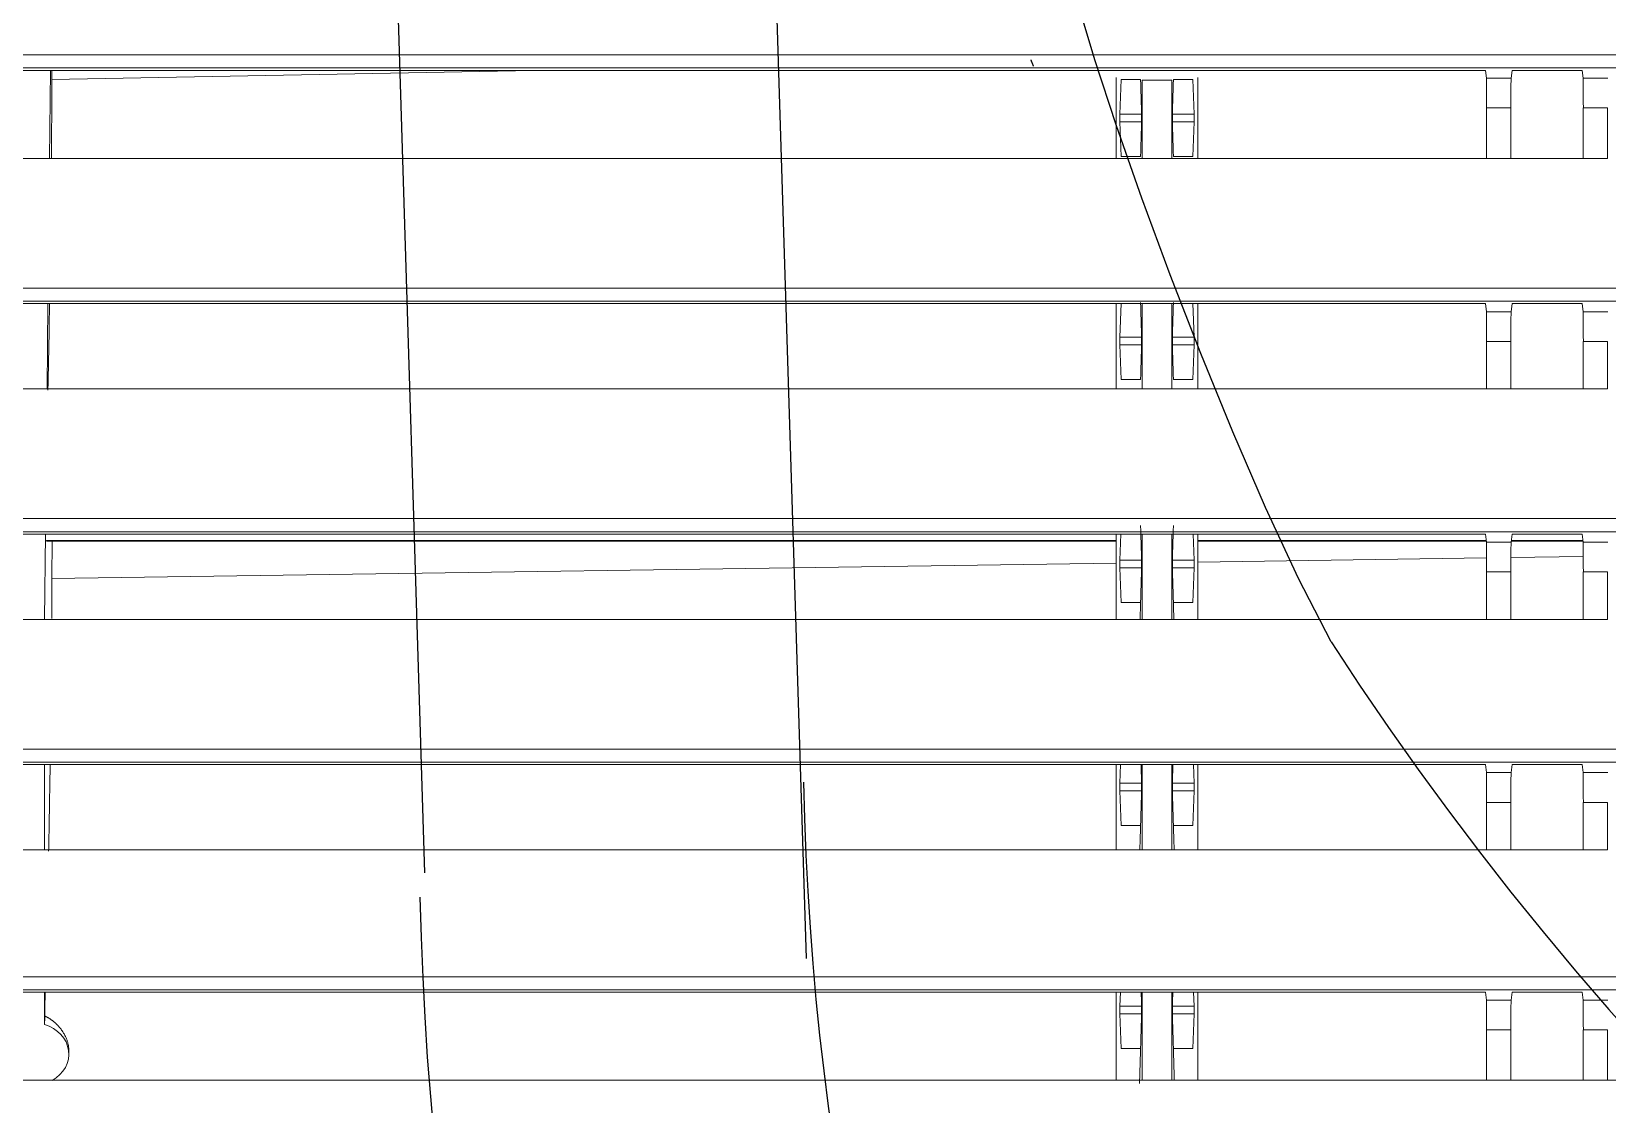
# Model space of a CAD drawing. Header units: inches. Extents: x 3778 to 56227, y -16914 to 35091.
# Drawn here: x 42987.8 to 43093.4, y -12921.4 to -12849.5 of the extents above; entities that cross this region are included whole.
import ezdxf

# ---------------------------------------------------------------- set-up
doc = ezdxf.new("R2010")
doc.units = ezdxf.units.IN
doc.header["$LTSCALE"] = 100
doc.header["$MEASUREMENT"] = 0
doc.linetypes.add('DH-HID2', pattern=[1.2, 0.8, -0.4])
doc.layers.add('2-con', color=2, linetype='Continuous')
doc.layers.add('FU-FURM', color=251, linetype='DH-HID2')
doc.layers.add('mark-B', color=2, linetype='Continuous', lineweight=20)

# ---------------------------------------------------------------- blocks, each defined once
blk = doc.blocks.new('cjscjdeh')
at = {"layer": 'FU-FURM', "color": 8}
for p, q in [((150847.34, 68252.12), (150857.09, 67937.98)), ((150872.73, 68252.09), (150882.67, 67931.54)), ((150902, 67992.44), (150900.82, 67996.39)), ((150903.45, 67988.02), (150902, 67992.44)), ((150905.15, 67983.17), (150903.45, 67988.02)), ((150907.04, 67978.03), (150905.15, 67983.17)), ((150909.09, 67972.76), (150907.04, 67978.03)), ((150911.24, 67967.51), (150909.09, 67972.76)), ((150913.44, 67962.44), (150911.24, 67967.51)), ((150915.65, 67957.7), (150913.44, 67962.44)), ((150917.82, 67953.45), (150915.65, 67957.7))]:
    blk.add_line(p, q, dxfattribs=at)
for centre, radius, start, end in [((151100.97, 68072.62), 218.51, 201.5278, 201.6506), ((151100.97, 68072.62), 218.51, 213.0528, 326.805), ((151076.67, 67948.17), 194.25, 181.2146, 269.0908), ((151070.33, 67940.87), 213.6, 181.2145, 269.0908)]:
    blk.add_arc(centre, radius, start, end, dxfattribs=at)
blk = doc.blocks.new('무풍1WAY 대형')
at = {"layer": 'mark-B'}
for p, q in [((-409.33, -162.58), (-409.33, -159.2)), ((-409.33, -159.2), (-407.7, -159.2)), ((-407.7, -159.2), (-407.7, -162.58)), ((-407.7, -159.2), (-402.85, -159.2)), ((-402.85, -162.58), (-402.85, -159.2)), ((-402.85, -159.2), (-401.23, -159.2)), ((-401.23, -162.58), (-401.23, -159.2)), ((-401.23, -159.2), (-215.13, -159.2)), ((-381.88, -165.09), (-381.88, -159.2)), ((-376.4, -159.2), (-376.4, -165.09)), ((-381.55, -161.32), (-381.62, -163.64)), ((-381.55, -161.32), (-380.24, -161.32)), ((-378.04, -161.32), (-376.73, -161.32)), ((-376.66, -163.64), (-376.73, -161.32)), ((-306.23, -160.95), (-306.23, -161.19)), ((-409.33, -162.58), (-407.7, -162.58)), ((-402.85, -162.58), (-401.23, -162.58)), ((-381.62, -163.64), (-380.17, -163.64)), ((-378.11, -163.64), (-376.66, -163.64)), ((-304.6, -162.93), (-304.6, -165.09)), ((-407.69, -164.56), (-409.34, -164.56)), ((-407.69, -164.56), (-407.62, -165.09)), ((-402.93, -165.09), (-402.87, -164.56)), ((-401.21, -164.56), (-402.87, -164.56)), ((-401.15, -165.09), (-401.21, -164.56)), ((-381.62, -164.16), (-381.59, -165.09)), ((-380.17, -164.16), (-381.62, -164.16)), ((-376.66, -164.16), (-378.11, -164.16)), ((-376.69, -165.09), (-376.66, -164.16)), ((-466.49, -165.26), (466.47, -165.26)), ((-402.93, -165.09), (-407.62, -165.09)), ((-215.22, -165.09), (-401.15, -165.09)), ((466.47, -166.13), (-466.49, -166.13)), ((-409.33, -177.81), (-409.33, -174.63)), ((-409.33, -174.63), (-407.7, -174.63)), ((-407.7, -174.63), (-407.7, -177.81)), ((-407.7, -174.63), (-402.85, -174.63)), ((-402.85, -177.81), (-402.85, -174.63)), ((-402.85, -174.63), (-401.23, -174.63)), ((-401.23, -177.81), (-401.23, -174.63)), ((-401.23, -174.63), (-215.13, -174.63)), ((-381.88, -180.34), (-381.88, -174.63)), ((-376.4, -174.63), (-376.4, -180.34)), ((-304.6, -174.63), (-304.6, -180.34)), ((-381.55, -176.25), (-381.62, -178.58)), ((-381.55, -176.25), (-380.24, -176.25)), ((-378.04, -176.25), (-376.73, -176.25)), ((-376.66, -178.58), (-376.73, -176.25)), ((-409.33, -177.81), (-407.7, -177.81)), ((-402.85, -177.81), (-401.23, -177.81)), ((-381.62, -178.58), (-380.17, -178.58)), ((-381.62, -179.1), (-381.58, -180.34)), ((-380.17, -179.1), (-381.62, -179.1)), ((-378.11, -178.58), (-376.66, -178.58)), ((-376.66, -179.1), (-378.11, -179.1)), ((-376.7, -180.34), (-376.66, -179.1)), ((-463.79, -180.51), (463.77, -180.51)), ((-407.69, -179.8), (-409.34, -179.8)), ((-407.69, -179.8), (-407.62, -180.34)), ((-402.94, -180.34), (-407.62, -180.34)), ((-402.94, -180.34), (-402.87, -179.8)), ((-401.21, -179.8), (-402.87, -179.8)), ((-401.15, -180.34), (-401.21, -179.8)), ((-215.22, -180.34), (-401.15, -180.34)), ((463.77, -181.38), (-463.79, -181.38)), ((-409.33, -193.25), (-409.33, -190.07)), ((-409.33, -190.07), (-407.7, -190.07)), ((-407.7, -190.07), (-407.7, -193.25)), ((-407.7, -190.07), (-402.85, -190.07)), ((-402.85, -193.25), (-402.85, -190.07)), ((-402.85, -190.07), (-401.23, -190.07)), ((-401.23, -193.25), (-401.23, -190.07)), ((-401.23, -190.07), (-215.13, -190.07)), ((-381.88, -195.78), (-381.88, -190.07)), ((-376.4, -190.07), (-376.4, -195.78)), ((-304.6, -190.07), (-304.67, -195.78)), ((-381.55, -191.19), (-381.62, -193.52)), ((-381.55, -191.19), (-380.24, -191.19)), ((-378.04, -191.19), (-376.73, -191.19)), ((-376.66, -193.52), (-376.73, -191.19)), ((-376.4, -193.83), (-305.1, -192.81)), ((-305.1, -192.81), (-305.11, -195.34)), ((-409.33, -193.25), (-407.7, -193.25)), ((-407.7, -194.27), (-402.85, -194.21)), ((-402.85, -193.25), (-401.23, -193.25)), ((-401.23, -194.18), (-381.88, -193.91)), ((-381.62, -193.52), (-380.17, -193.52)), ((-381.62, -194.04), (-381.56, -195.78)), ((-380.17, -194.04), (-381.62, -194.04)), ((-378.11, -193.52), (-376.66, -193.52)), ((-376.66, -194.04), (-378.11, -194.04)), ((-376.72, -195.78), (-376.66, -194.04)), ((-407.69, -195.23), (-409.34, -195.23)), ((-407.69, -195.23), (-407.62, -195.78)), ((-402.88, -195.34), (-407.68, -195.34)), ((-402.94, -195.78), (-402.87, -195.23)), ((-401.21, -195.23), (-402.87, -195.23)), ((-401.15, -195.78), (-401.21, -195.23)), ((-381.88, -195.34), (-401.2, -195.34)), ((-304.74, -195.34), (-376.4, -195.34)), ((-461.06, -195.94), (461.04, -195.94)), ((-402.94, -195.78), (-407.62, -195.78)), ((-215.22, -195.78), (-401.15, -195.78)), ((461.04, -196.82), (-461.06, -196.82)), ((-409.33, -208.68), (-409.33, -205.51)), ((-409.33, -205.51), (-407.7, -205.51)), ((-407.7, -205.51), (-407.7, -208.68)), ((-407.7, -205.51), (-402.85, -205.51)), ((-402.85, -208.68), (-402.85, -205.51)), ((-402.85, -205.51), (-401.23, -205.51)), ((-401.23, -208.68), (-401.23, -205.51)), ((-401.23, -205.51), (-215.13, -205.51)), ((-381.88, -211.21), (-381.88, -205.5)), ((-376.4, -205.5), (-376.4, -211.21)), ((-304.77, -205.51), (-304.83, -211.22)), ((-381.55, -206.13), (-381.62, -208.46)), ((-381.55, -206.13), (-380.24, -206.13)), ((-378.04, -206.13), (-376.73, -206.13)), ((-376.66, -208.46), (-376.73, -206.13)), ((-409.33, -208.68), (-407.7, -208.68)), ((-402.85, -208.68), (-401.23, -208.68)), ((-381.62, -208.46), (-380.17, -208.46)), ((-381.62, -208.97), (-381.55, -211.22)), ((-380.17, -208.97), (-381.62, -208.97)), ((-378.11, -208.46), (-376.66, -208.46)), ((-376.66, -208.97), (-378.11, -208.97)), ((-376.73, -211.22), (-376.66, -208.97)), ((-407.69, -210.67), (-409.34, -210.67)), ((-407.69, -210.67), (-407.62, -211.22)), ((-402.94, -211.22), (-402.87, -210.67)), ((-401.21, -210.67), (-402.87, -210.67)), ((-401.15, -211.22), (-401.21, -210.67)), ((-458.33, -211.38), (458.31, -211.38)), ((-402.94, -211.22), (-407.62, -211.22)), ((-215.22, -211.22), (-401.15, -211.22)), ((458.31, -212.26), (-458.33, -212.26)), ((-409.33, -224.32), (-409.33, -220.94)), ((-409.33, -220.94), (-407.7, -220.94)), ((-407.7, -220.94), (-407.7, -224.32)), ((-407.7, -220.94), (-402.85, -220.94)), ((-402.85, -224.32), (-402.85, -220.94)), ((-402.85, -220.94), (-401.23, -220.94)), ((-401.23, -224.32), (-401.23, -220.94)), ((-401.23, -220.94), (-215.13, -220.94)), ((-381.88, -226.36), (-381.88, -220.94)), ((-381.55, -221.07), (-381.62, -223.4)), ((-381.55, -221.07), (-380.24, -221.07)), ((-378.04, -221.07), (-376.73, -221.07)), ((-376.66, -223.4), (-376.73, -221.07)), ((-376.4, -220.94), (-376.4, -226.36)), ((-304.94, -220.94), (-305, -226.83)), ((-381.62, -223.4), (-380.17, -223.4)), ((-378.11, -223.4), (-376.66, -223.4)), ((-409.33, -224.32), (-407.7, -224.32)), ((-402.85, -224.32), (-401.23, -224.32)), ((-381.62, -223.91), (-381.55, -226.24)), ((-380.17, -223.91), (-381.62, -223.91)), ((-376.66, -223.91), (-378.11, -223.91)), ((-376.73, -226.24), (-376.66, -223.91)), ((-455.56, -227), (455.55, -227)), ((-407.69, -226.31), (-409.34, -226.31)), ((-407.69, -226.31), (-407.62, -226.84)), ((-402.93, -226.84), (-407.62, -226.84)), ((-402.93, -226.84), (-402.87, -226.31)), ((-401.21, -226.31), (-402.87, -226.31)), ((-401.15, -226.84), (-401.21, -226.31)), ((-215.22, -226.84), (-401.15, -226.84)), ((-380.24, -226.24), (-381.55, -226.24)), ((-380.14, -226.18), (-378.14, -226.18)), ((-376.73, -226.24), (-378.04, -226.24)), ((-337.34, -226.84), (-305.09, -226.22)), ((-305.09, -226.22), (-305.09, -226.84)), ((455.55, -227.88), (-455.56, -227.88))]:
    blk.add_line(p, q, dxfattribs=at)
for centre, major_axis, ratio, start_param, end_param in [((-303.74, -160.95), (-2.49, 0), 0.848048, 5.296372, 7.502412), ((-407.69, -162.58), (0, -1.99), 0.008727, 4.712389, 6.213372), ((-402.87, -162.58), (0, -1.99), 0.008727, 0.069813, 1.570796), ((-401.21, -162.58), (0, -1.99), 0.008727, 4.712389, 6.213372), ((-407.69, -177.81), (0, -1.99), 0.008727, 4.712389, 6.213372), ((-402.87, -177.81), (0, -1.99), 0.008727, 0.069813, 1.570796), ((-401.21, -177.81), (0, -1.99), 0.008727, 4.712389, 6.213372), ((-407.69, -193.25), (0, -1.99), 0.008727, 4.712389, 6.213372), ((-402.87, -193.25), (0, -1.99), 0.008727, 0.069813, 1.570796), ((-401.21, -193.25), (0, -1.99), 0.008727, 4.712389, 6.213372), ((-407.69, -208.68), (0, -1.99), 0.008727, 4.712389, 6.213372), ((-402.87, -208.68), (0, -1.99), 0.008727, 0.069813, 1.570796), ((-401.21, -208.68), (0, -1.99), 0.008727, 4.712389, 6.213372), ((-407.69, -224.32), (0, -1.99), 0.008727, 4.712389, 6.213372), ((-402.87, -224.32), (0, -1.99), 0.008727, 0.069813, 1.570796), ((-401.21, -224.32), (0, -1.99), 0.008727, 4.712389, 6.213372)]:
    blk.add_ellipse(centre, major_axis=major_axis, ratio=ratio, start_param=start_param, end_param=end_param, dxfattribs=at)
for points, degree in [([(-409.33, -159.2), (-428.64, -159.33), (-447.95, -159.46), (-467.27, -159.59)], 3), ([(-380.3, -159.2), (-380.24, -161.32)], 1), ([(-380.14, -159.2), (-380.14, -165.09)], 1), ([(-378.14, -165.09), (-378.14, -159.2)], 1), ([(-378.04, -161.32), (-377.97, -158.98)], 1), ([(-380.24, -161.32), (-380.17, -163.64)], 1), ([(-378.11, -163.64), (-378.04, -161.32)], 1), ([(-380.17, -163.64), (-380.17, -163.68), (-380.17, -163.82), (-380.17, -163.98), (-380.17, -164.12), (-380.17, -164.16)], 2), ([(-378.11, -164.16), (-378.11, -164.12), (-378.11, -163.98), (-378.11, -163.82), (-378.11, -163.68), (-378.11, -163.64)], 2), ([(-380.17, -164.16), (-380.2, -165.09)], 1), ([(-378.08, -165.09), (-378.11, -164.16)], 1), ([(-380.29, -174.63), (-380.24, -176.25)], 1), ([(-380.14, -174.63), (-380.14, -180.34)], 1), ([(-378.14, -180.34), (-378.14, -174.63)], 1), ([(-378.04, -176.25), (-377.99, -174.63)], 1), ([(-380.24, -176.25), (-380.17, -178.58)], 1), ([(-378.11, -178.58), (-378.04, -176.25)], 1), ([(-380.17, -179.1), (-380.21, -180.34)], 1), ([(-380.17, -178.58), (-380.17, -178.62), (-380.17, -178.76), (-380.17, -178.92), (-380.17, -179.06), (-380.17, -179.1)], 2), ([(-378.11, -179.1), (-378.11, -179.06), (-378.11, -178.92), (-378.11, -178.76), (-378.11, -178.62), (-378.11, -178.58)], 2), ([(-378.07, -180.34), (-378.11, -179.1)], 1), ([(-380.27, -190.07), (-380.24, -191.19)], 1), ([(-380.14, -190.07), (-380.14, -195.78)], 1), ([(-378.14, -195.78), (-378.14, -190.07)], 1), ([(-378.04, -191.19), (-378.01, -190.07)], 1), ([(-380.24, -191.19), (-380.17, -193.52)], 1), ([(-378.11, -193.52), (-378.04, -191.19)], 1), ([(-380.17, -194.04), (-380.24, -196.36)], 1), ([(-380.17, -193.52), (-380.17, -193.56), (-380.17, -193.7), (-380.17, -193.86), (-380.17, -194), (-380.17, -194.04)], 2), ([(-378.11, -194.04), (-378.11, -194), (-378.11, -193.86), (-378.11, -193.7), (-378.11, -193.56), (-378.11, -193.52)], 2), ([(-378.04, -196.36), (-378.11, -194.04)], 1), ([(-380.14, -205.51), (-380.14, -211.22)], 1), ([(-378.14, -211.22), (-378.14, -205.51)], 1), ([(-380.24, -206.13), (-380.17, -208.46)], 1), ([(-378.11, -208.46), (-378.04, -206.13)], 1), ([(-380.17, -208.97), (-380.24, -211.3)], 1), ([(-380.17, -208.46), (-380.17, -208.5), (-380.17, -208.64), (-380.17, -208.8), (-380.17, -208.93), (-380.17, -208.97)], 2), ([(-378.11, -208.97), (-378.11, -208.93), (-378.11, -208.8), (-378.11, -208.64), (-378.11, -208.5), (-378.11, -208.46)], 2), ([(-378.04, -211.3), (-378.11, -208.97)], 1), ([(-380.24, -221.07), (-380.17, -223.4)], 1), ([(-380.14, -220.94), (-380.14, -226.18)], 1), ([(-378.14, -226.18), (-378.14, -220.94)], 1), ([(-378.11, -223.4), (-378.04, -221.07)], 1), ([(-380.17, -223.4), (-380.17, -223.44), (-380.17, -223.57), (-380.17, -223.73), (-380.17, -223.87), (-380.17, -223.91)], 2), ([(-378.11, -223.91), (-378.11, -223.87), (-378.11, -223.73), (-378.11, -223.57), (-378.11, -223.44), (-378.11, -223.4)], 2), ([(-380.17, -223.91), (-380.24, -226.24)], 1), ([(-378.04, -226.24), (-378.11, -223.91)], 1)]:
    blk.add_open_spline(points, degree=degree, dxfattribs=at)
for points, knots in [([(-304.62, -163.49), (-304.63, -163.49), (-304.64, -163.48), (-304.67, -163.47), (-304.69, -163.46), (-304.71, -163.45), (-304.74, -163.44), (-304.76, -163.43), (-304.78, -163.41), (-304.81, -163.4), (-304.83, -163.39), (-304.85, -163.38), (-304.88, -163.36), (-304.9, -163.35), (-304.92, -163.34), (-304.94, -163.32), (-304.97, -163.31), (-304.99, -163.29), (-305.01, -163.28), (-305.03, -163.26), (-305.05, -163.25), (-305.07, -163.23), (-305.1, -163.22), (-305.12, -163.2), (-305.14, -163.19), (-305.16, -163.17), (-305.18, -163.16), (-305.2, -163.14), (-305.22, -163.12), (-305.24, -163.1), (-305.26, -163.09), (-305.28, -163.07), (-305.3, -163.05), (-305.32, -163.04), (-305.34, -163.02), (-305.36, -163), (-305.38, -162.98), (-305.4, -162.96), (-305.42, -162.94), (-305.44, -162.92), (-305.46, -162.9), (-305.47, -162.89), (-305.49, -162.87), (-305.51, -162.85), (-305.53, -162.83), (-305.55, -162.8), (-305.57, -162.78), (-305.58, -162.76), (-305.6, -162.74), (-305.62, -162.72), (-305.64, -162.7), (-305.65, -162.68), (-305.72, -162.6), (-305.82, -162.45), (-305.94, -162.25), (-306.05, -162.03), (-306.13, -161.82), (-306.18, -161.61), (-306.21, -161.43), (-306.23, -161.29), (-306.23, -161.22), (-306.23, -161.19)], [0, 0, 0, 0, 0.008565, 0.017119, 0.025665, 0.034201, 0.04273, 0.051253, 0.059769, 0.06828, 0.076787, 0.08529, 0.093791, 0.102291, 0.110789, 0.119288, 0.127788, 0.13629, 0.144794, 0.153303, 0.161816, 0.170334, 0.178859, 0.187391, 0.195932, 0.204481, 0.213041, 0.221612, 0.230195, 0.238791, 0.247401, 0.256025, 0.264665, 0.273322, 0.281997, 0.29069, 0.299403, 0.308136, 0.31689, 0.325668, 0.334468, 0.343293, 0.352144, 0.36102, 0.369925, 0.378857, 0.387819, 0.396811, 0.405835, 0.414891, 0.423981, 0.433105, 0.442264, 0.525128, 0.606252, 0.685467, 0.763333, 0.840668, 0.918342, 0.965778, 1, 1, 1, 1]), ([(-381.62, -163.64), (-381.62, -163.65), (-381.62, -163.65), (-381.62, -163.65), (-381.62, -163.66), (-381.62, -163.66), (-381.62, -163.67), (-381.62, -163.67), (-381.62, -163.68), (-381.62, -163.68), (-381.62, -163.69), (-381.62, -163.7), (-381.62, -163.7), (-381.62, -163.71), (-381.62, -163.71), (-381.62, -163.72), (-381.62, -163.73), (-381.62, -163.73), (-381.62, -163.74), (-381.62, -163.75), (-381.62, -163.75), (-381.62, -163.76), (-381.62, -163.77), (-381.62, -163.77), (-381.62, -163.78), (-381.62, -163.79), (-381.62, -163.8), (-381.62, -163.8), (-381.62, -163.81), (-381.62, -163.82), (-381.62, -163.82), (-381.62, -163.83), (-381.62, -163.84), (-381.62, -163.85), (-381.62, -163.85), (-381.62, -163.86), (-381.62, -163.87), (-381.62, -163.87), (-381.62, -163.88), (-381.62, -163.89), (-381.62, -163.9), (-381.62, -163.91), (-381.62, -163.92), (-381.62, -163.93), (-381.62, -163.95), (-381.62, -163.96), (-381.62, -163.97), (-381.62, -163.99), (-381.62, -164), (-381.62, -164.02), (-381.62, -164.03), (-381.62, -164.05), (-381.62, -164.06), (-381.62, -164.07), (-381.62, -164.09), (-381.62, -164.1), (-381.62, -164.11), (-381.62, -164.12), (-381.62, -164.13), (-381.62, -164.14), (-381.62, -164.15), (-381.62, -164.16), (-381.62, -164.16)], [0, 0, 0, 0, 0.013747, 0.027429, 0.041048, 0.054602, 0.068093, 0.08152, 0.094883, 0.108181, 0.121416, 0.134587, 0.147694, 0.160737, 0.173716, 0.186631, 0.199482, 0.212269, 0.224992, 0.237651, 0.250246, 0.262777, 0.275245, 0.287648, 0.299987, 0.312263, 0.324474, 0.336622, 0.348705, 0.360725, 0.372681, 0.384572, 0.3964, 0.408164, 0.419864, 0.4315, 0.443072, 0.454581, 0.466025, 0.477405, 0.488722, 0.499974, 0.52253, 0.545343, 0.568414, 0.591742, 0.615327, 0.63917, 0.66327, 0.687627, 0.712242, 0.737115, 0.762244, 0.787632, 0.813276, 0.839179, 0.865338, 0.891756, 0.91843, 0.945363, 0.972553, 1, 1, 1, 1]), ([(-376.66, -164.16), (-376.66, -164.16), (-376.66, -164.16), (-376.66, -164.15), (-376.66, -164.15), (-376.66, -164.14), (-376.66, -164.14), (-376.66, -164.13), (-376.66, -164.13), (-376.66, -164.12), (-376.66, -164.12), (-376.66, -164.11), (-376.66, -164.1), (-376.66, -164.1), (-376.66, -164.09), (-376.66, -164.09), (-376.66, -164.08), (-376.66, -164.07), (-376.66, -164.07), (-376.66, -164.06), (-376.66, -164.05), (-376.66, -164.05), (-376.66, -164.04), (-376.66, -164.03), (-376.66, -164.02), (-376.66, -164.02), (-376.66, -164.01), (-376.66, -164), (-376.66, -164), (-376.66, -163.99), (-376.66, -163.98), (-376.66, -163.97), (-376.66, -163.97), (-376.66, -163.96), (-376.66, -163.95), (-376.66, -163.95), (-376.66, -163.94), (-376.66, -163.93), (-376.66, -163.92), (-376.66, -163.92), (-376.66, -163.91), (-376.66, -163.9), (-376.66, -163.89), (-376.66, -163.87), (-376.66, -163.86), (-376.66, -163.85), (-376.66, -163.83), (-376.66, -163.82), (-376.66, -163.8), (-376.66, -163.79), (-376.66, -163.77), (-376.66, -163.76), (-376.66, -163.75), (-376.66, -163.73), (-376.66, -163.72), (-376.66, -163.71), (-376.66, -163.7), (-376.66, -163.68), (-376.66, -163.67), (-376.66, -163.66), (-376.66, -163.65), (-376.66, -163.65), (-376.66, -163.64)], [0, 0, 0, 0, 0.013748, 0.027432, 0.041052, 0.054607, 0.068099, 0.081527, 0.09489, 0.10819, 0.121425, 0.134597, 0.147704, 0.160748, 0.173727, 0.186643, 0.199494, 0.212281, 0.225005, 0.237664, 0.250259, 0.262791, 0.275258, 0.287661, 0.3, 0.312275, 0.324487, 0.336634, 0.348717, 0.360736, 0.372691, 0.384582, 0.39641, 0.408173, 0.419872, 0.431507, 0.443078, 0.454585, 0.466029, 0.477408, 0.488723, 0.499974, 0.522542, 0.545365, 0.568445, 0.591781, 0.615372, 0.639221, 0.663325, 0.687685, 0.712302, 0.737175, 0.762304, 0.78769, 0.813331, 0.839229, 0.865384, 0.891794, 0.918461, 0.945384, 0.972564, 1, 1, 1, 1]), ([(-304.64, -165.1), (-304.64, -165.09), (-304.64, -165.08), (-304.64, -165.05), (-304.64, -165.03), (-304.64, -165), (-304.64, -164.98), (-304.64, -164.96), (-304.64, -164.93), (-304.64, -164.91), (-304.64, -164.88), (-304.64, -164.86), (-304.64, -164.83), (-304.64, -164.81), (-304.64, -164.79), (-304.64, -164.76), (-304.64, -164.74), (-304.64, -164.72), (-304.64, -164.7), (-304.64, -164.67), (-304.64, -164.65), (-304.64, -164.63), (-304.64, -164.61), (-304.63, -164.58), (-304.63, -164.56), (-304.63, -164.54), (-304.63, -164.52), (-304.63, -164.5), (-304.63, -164.48), (-304.63, -164.46), (-304.63, -164.44), (-304.63, -164.41), (-304.63, -164.39), (-304.63, -164.37), (-304.63, -164.35), (-304.63, -164.33), (-304.63, -164.31), (-304.63, -164.3), (-304.63, -164.28), (-304.63, -164.26), (-304.63, -164.24), (-304.63, -164.22), (-304.63, -164.2), (-304.63, -164.18), (-304.63, -164.16), (-304.63, -164.15), (-304.63, -164.13), (-304.63, -164.11), (-304.63, -164.09), (-304.63, -164.08), (-304.63, -164.06), (-304.63, -164.04), (-304.63, -164.03), (-304.63, -164.01), (-304.63, -163.99), (-304.63, -163.98), (-304.63, -163.96), (-304.63, -163.95), (-304.62, -163.93), (-304.62, -163.91), (-304.62, -163.9), (-304.62, -163.88), (-304.62, -163.87), (-304.62, -163.86), (-304.62, -163.84), (-304.62, -163.83), (-304.62, -163.81), (-304.62, -163.8), (-304.62, -163.79), (-304.62, -163.77), (-304.62, -163.76), (-304.62, -163.75), (-304.62, -163.74), (-304.62, -163.72), (-304.62, -163.71), (-304.62, -163.7), (-304.62, -163.69), (-304.62, -163.68), (-304.62, -163.67), (-304.62, -163.66), (-304.62, -163.65), (-304.62, -163.64), (-304.62, -163.63), (-304.62, -163.62), (-304.62, -163.61), (-304.62, -163.6), (-304.62, -163.59), (-304.62, -163.58), (-304.62, -163.57), (-304.62, -163.56), (-304.62, -163.55), (-304.62, -163.54), (-304.62, -163.54), (-304.62, -163.53), (-304.62, -163.52), (-304.62, -163.51), (-304.62, -163.51), (-304.62, -163.5), (-304.62, -163.5), (-304.62, -163.49)], [0, 0, 0, 0, 0.013613, 0.029673, 0.045615, 0.061441, 0.07715, 0.092743, 0.108219, 0.123578, 0.138822, 0.15395, 0.168962, 0.183858, 0.198638, 0.213303, 0.227851, 0.242284, 0.256601, 0.270802, 0.284887, 0.298856, 0.312709, 0.326445, 0.340065, 0.353568, 0.366955, 0.380224, 0.393377, 0.406412, 0.419329, 0.432129, 0.44481, 0.457373, 0.469818, 0.482144, 0.494351, 0.506438, 0.518405, 0.530253, 0.54198, 0.553587, 0.565072, 0.576436, 0.587679, 0.598799, 0.609798, 0.620673, 0.631425, 0.642054, 0.652559, 0.66294, 0.673196, 0.683328, 0.693334, 0.703214, 0.712969, 0.722597, 0.732098, 0.741471, 0.750718, 0.759836, 0.768825, 0.777684, 0.786403, 0.794982, 0.80342, 0.811718, 0.819876, 0.827894, 0.835773, 0.843512, 0.851111, 0.858571, 0.865892, 0.873073, 0.880116, 0.887019, 0.893784, 0.900409, 0.906897, 0.913245, 0.919455, 0.925526, 0.931459, 0.937253, 0.942909, 0.948427, 0.953806, 0.959047, 0.96415, 0.969115, 0.973941, 0.97863, 0.98318, 0.987592, 0.991866, 0.996002, 1, 1, 1, 1]), ([(-304.98, -180.32), (-304.98, -180.23), (-304.97, -179.99), (-304.97, -179.67), (-304.96, -179.41), (-304.96, -179.28), (-304.96, -179.21), (-304.96, -179.18), (-304.96, -179.17), (-304.96, -179.16), (-304.96, -179.15), (-304.96, -179.15), (-304.96, -179.15), (-304.96, -179.15), (-304.96, -179.15), (-304.96, -179.15), (-304.96, -179.15), (-304.95, -178.81), (-304.94, -178.08), (-304.93, -177.23), (-304.91, -176.56), (-304.91, -176.34), (-304.9, -175.98), (-304.9, -175.86), (-304.9, -175.62), (-304.89, -175.5), (-304.89, -175.11), (-304.88, -174.83), (-304.87, -174.55)], [0, 0, 0, 0, 0.035955, 0.095482, 0.125246, 0.140128, 0.147569, 0.151289, 0.153149, 0.154079, 0.154544, 0.154777, 0.154893, 0.154951, 0.15498, 0.15498, 0.155009, 0.155009, 0.393119, 0.631228, 0.631228, 0.750283, 0.750283, 0.80981, 0.80981, 0.869338, 0.869338, 1, 1, 1, 1]), ([(-381.62, -178.58), (-381.62, -178.58), (-381.62, -178.59), (-381.62, -178.59), (-381.62, -178.6), (-381.62, -178.6), (-381.62, -178.61), (-381.62, -178.61), (-381.62, -178.62), (-381.62, -178.62), (-381.62, -178.63), (-381.62, -178.63), (-381.62, -178.64), (-381.62, -178.65), (-381.62, -178.65), (-381.62, -178.66), (-381.62, -178.66), (-381.62, -178.67), (-381.62, -178.68), (-381.62, -178.68), (-381.62, -178.69), (-381.62, -178.7), (-381.62, -178.7), (-381.62, -178.71), (-381.62, -178.72), (-381.62, -178.73), (-381.62, -178.73), (-381.62, -178.74), (-381.62, -178.75), (-381.62, -178.75), (-381.62, -178.76), (-381.62, -178.77), (-381.62, -178.78), (-381.62, -178.78), (-381.62, -178.79), (-381.62, -178.8), (-381.62, -178.8), (-381.62, -178.81), (-381.62, -178.82), (-381.62, -178.83), (-381.62, -178.83), (-381.62, -178.84), (-381.62, -178.85), (-381.62, -178.87), (-381.62, -178.88), (-381.62, -178.9), (-381.62, -178.91), (-381.62, -178.93), (-381.62, -178.94), (-381.62, -178.96), (-381.62, -178.97), (-381.62, -178.98), (-381.62, -179), (-381.62, -179.01), (-381.62, -179.02), (-381.62, -179.04), (-381.62, -179.05), (-381.62, -179.06), (-381.62, -179.07), (-381.62, -179.08), (-381.62, -179.09), (-381.62, -179.1), (-381.62, -179.1)], [0, 0, 0, 0, 0.013747, 0.027429, 0.041048, 0.054602, 0.068093, 0.08152, 0.094883, 0.108181, 0.121416, 0.134587, 0.147694, 0.160737, 0.173716, 0.186631, 0.199482, 0.212269, 0.224992, 0.237651, 0.250246, 0.262777, 0.275245, 0.287648, 0.299987, 0.312263, 0.324474, 0.336622, 0.348705, 0.360725, 0.372681, 0.384572, 0.3964, 0.408164, 0.419864, 0.4315, 0.443072, 0.454581, 0.466025, 0.477405, 0.488722, 0.499974, 0.52253, 0.545343, 0.568414, 0.591742, 0.615327, 0.63917, 0.66327, 0.687627, 0.712242, 0.737115, 0.762244, 0.787632, 0.813276, 0.839179, 0.865338, 0.891756, 0.91843, 0.945363, 0.972553, 1, 1, 1, 1]), ([(-376.66, -179.1), (-376.66, -179.1), (-376.66, -179.09), (-376.66, -179.09), (-376.66, -179.09), (-376.66, -179.08), (-376.66, -179.08), (-376.66, -179.07), (-376.66, -179.06), (-376.66, -179.06), (-376.66, -179.05), (-376.66, -179.05), (-376.66, -179.04), (-376.66, -179.04), (-376.66, -179.03), (-376.66, -179.02), (-376.66, -179.02), (-376.66, -179.01), (-376.66, -179), (-376.66, -179), (-376.66, -178.99), (-376.66, -178.98), (-376.66, -178.98), (-376.66, -178.97), (-376.66, -178.96), (-376.66, -178.96), (-376.66, -178.95), (-376.66, -178.94), (-376.66, -178.93), (-376.66, -178.93), (-376.66, -178.92), (-376.66, -178.91), (-376.66, -178.9), (-376.66, -178.9), (-376.66, -178.89), (-376.66, -178.88), (-376.66, -178.88), (-376.66, -178.87), (-376.66, -178.86), (-376.66, -178.85), (-376.66, -178.85), (-376.66, -178.84), (-376.66, -178.83), (-376.66, -178.81), (-376.66, -178.8), (-376.66, -178.78), (-376.66, -178.77), (-376.66, -178.75), (-376.66, -178.74), (-376.66, -178.73), (-376.66, -178.71), (-376.66, -178.7), (-376.66, -178.68), (-376.66, -178.67), (-376.66, -178.66), (-376.66, -178.65), (-376.66, -178.63), (-376.66, -178.62), (-376.66, -178.61), (-376.66, -178.6), (-376.66, -178.59), (-376.66, -178.58), (-376.66, -178.58)], [0, 0, 0, 0, 0.013748, 0.027432, 0.041052, 0.054607, 0.068099, 0.081527, 0.09489, 0.10819, 0.121425, 0.134597, 0.147704, 0.160748, 0.173727, 0.186643, 0.199494, 0.212281, 0.225005, 0.237664, 0.250259, 0.262791, 0.275258, 0.287661, 0.3, 0.312275, 0.324487, 0.336634, 0.348717, 0.360736, 0.372691, 0.384582, 0.39641, 0.408173, 0.419872, 0.431507, 0.443078, 0.454585, 0.466029, 0.477408, 0.488723, 0.499974, 0.522542, 0.545365, 0.568445, 0.591781, 0.615372, 0.639221, 0.663325, 0.687685, 0.712302, 0.737175, 0.762304, 0.78769, 0.813331, 0.839229, 0.865384, 0.891794, 0.918461, 0.945384, 0.972564, 1, 1, 1, 1]), ([(-305.1, -192.81), (-305.1, -192.32), (-305.09, -191.56), (-305.09, -190.65), (-305.08, -190.26), (-305.08, -190.13)], [0, 0, 0, 0, 0.579039, 0.868559, 1, 1, 1, 1]), ([(-381.62, -193.52), (-381.62, -193.52), (-381.62, -193.52), (-381.62, -193.53), (-381.62, -193.53), (-381.62, -193.54), (-381.62, -193.54), (-381.62, -193.55), (-381.62, -193.55), (-381.62, -193.56), (-381.62, -193.57), (-381.62, -193.57), (-381.62, -193.58), (-381.62, -193.58), (-381.62, -193.59), (-381.62, -193.6), (-381.62, -193.6), (-381.62, -193.61), (-381.62, -193.62), (-381.62, -193.62), (-381.62, -193.63), (-381.62, -193.64), (-381.62, -193.64), (-381.62, -193.65), (-381.62, -193.66), (-381.62, -193.66), (-381.62, -193.67), (-381.62, -193.68), (-381.62, -193.69), (-381.62, -193.69), (-381.62, -193.7), (-381.62, -193.71), (-381.62, -193.71), (-381.62, -193.72), (-381.62, -193.73), (-381.62, -193.74), (-381.62, -193.74), (-381.62, -193.75), (-381.62, -193.76), (-381.62, -193.76), (-381.62, -193.77), (-381.62, -193.78), (-381.62, -193.79), (-381.62, -193.81), (-381.62, -193.82), (-381.62, -193.84), (-381.62, -193.85), (-381.62, -193.86), (-381.62, -193.88), (-381.62, -193.89), (-381.62, -193.91), (-381.62, -193.92), (-381.62, -193.93), (-381.62, -193.95), (-381.62, -193.96), (-381.62, -193.97), (-381.62, -193.99), (-381.62, -194), (-381.62, -194.01), (-381.62, -194.02), (-381.62, -194.03), (-381.62, -194.03), (-381.62, -194.04)], [0, 0, 0, 0, 0.013747, 0.027429, 0.041048, 0.054602, 0.068093, 0.08152, 0.094883, 0.108181, 0.121416, 0.134587, 0.147694, 0.160737, 0.173716, 0.186631, 0.199482, 0.212269, 0.224992, 0.237651, 0.250246, 0.262777, 0.275245, 0.287648, 0.299987, 0.312263, 0.324474, 0.336622, 0.348705, 0.360725, 0.372681, 0.384572, 0.3964, 0.408164, 0.419864, 0.4315, 0.443072, 0.454581, 0.466025, 0.477405, 0.488722, 0.499974, 0.52253, 0.545343, 0.568414, 0.591742, 0.615327, 0.63917, 0.66327, 0.687627, 0.712242, 0.737115, 0.762244, 0.787632, 0.813276, 0.839179, 0.865338, 0.891756, 0.91843, 0.945363, 0.972553, 1, 1, 1, 1]), ([(-376.66, -194.04), (-376.66, -194.04), (-376.66, -194.03), (-376.66, -194.03), (-376.66, -194.02), (-376.66, -194.02), (-376.66, -194.01), (-376.66, -194.01), (-376.66, -194), (-376.66, -194), (-376.66, -193.99), (-376.66, -193.99), (-376.66, -193.98), (-376.66, -193.97), (-376.66, -193.97), (-376.66, -193.96), (-376.66, -193.95), (-376.66, -193.95), (-376.66, -193.94), (-376.66, -193.93), (-376.66, -193.93), (-376.66, -193.92), (-376.66, -193.91), (-376.66, -193.91), (-376.66, -193.9), (-376.66, -193.89), (-376.66, -193.89), (-376.66, -193.88), (-376.66, -193.87), (-376.66, -193.86), (-376.66, -193.86), (-376.66, -193.85), (-376.66, -193.84), (-376.66, -193.84), (-376.66, -193.83), (-376.66, -193.82), (-376.66, -193.81), (-376.66, -193.81), (-376.66, -193.8), (-376.66, -193.79), (-376.66, -193.79), (-376.66, -193.78), (-376.66, -193.76), (-376.66, -193.75), (-376.66, -193.74), (-376.66, -193.72), (-376.66, -193.71), (-376.66, -193.69), (-376.66, -193.68), (-376.66, -193.66), (-376.66, -193.65), (-376.66, -193.64), (-376.66, -193.62), (-376.66, -193.61), (-376.66, -193.6), (-376.66, -193.58), (-376.66, -193.57), (-376.66, -193.56), (-376.66, -193.55), (-376.66, -193.54), (-376.66, -193.53), (-376.66, -193.52), (-376.66, -193.52)], [0, 0, 0, 0, 0.013748, 0.027432, 0.041052, 0.054607, 0.068099, 0.081527, 0.09489, 0.10819, 0.121425, 0.134597, 0.147704, 0.160748, 0.173727, 0.186643, 0.199494, 0.212281, 0.225005, 0.237664, 0.250259, 0.262791, 0.275258, 0.287661, 0.3, 0.312275, 0.324487, 0.336634, 0.348717, 0.360736, 0.372691, 0.384582, 0.39641, 0.408173, 0.419872, 0.431507, 0.443078, 0.454585, 0.466029, 0.477408, 0.488723, 0.499974, 0.522542, 0.545365, 0.568445, 0.591781, 0.615372, 0.639221, 0.663325, 0.687685, 0.712302, 0.737175, 0.762304, 0.78769, 0.813331, 0.839229, 0.865384, 0.891794, 0.918461, 0.945384, 0.972564, 1, 1, 1, 1]), ([(-402.88, -195.31), (-403.48, -195.31), (-405.08, -195.31), (-406.68, -195.31), (-407.68, -195.31)], [0, 0, 0, 0, 0.375349, 1, 1, 1, 1]), ([(-381.88, -195.31), (-385.02, -195.31), (-391.46, -195.31), (-397.9, -195.31), (-401.21, -195.31)], [0, 0, 0, 0, 0.487151, 1, 1, 1, 1]), ([(-304.77, -195.31), (-313.42, -195.31), (-329.94, -195.31), (-353.18, -195.31), (-368.41, -195.31), (-375.77, -195.31), (-376.41, -195.31)], [0, 0, 0, 0, 0.362362, 0.691655, 0.973483, 1, 1, 1, 1]), ([(-304.74, -195.34), (-304.74, -195.34), (-304.74, -195.33), (-304.74, -195.33), (-304.75, -195.33), (-304.75, -195.32), (-304.75, -195.32), (-304.75, -195.32), (-304.75, -195.31), (-304.75, -195.31), (-304.75, -195.31), (-304.75, -195.31), (-304.75, -195.3), (-304.75, -195.3), (-304.75, -195.3), (-304.75, -195.3), (-304.75, -195.29), (-304.75, -195.29), (-304.75, -195.29), (-304.75, -195.29), (-304.76, -195.29), (-304.76, -195.29), (-304.76, -195.29), (-304.76, -195.29), (-304.76, -195.29), (-304.76, -195.29), (-304.76, -195.29), (-304.76, -195.29), (-304.76, -195.29), (-304.76, -195.29), (-304.76, -195.29), (-304.76, -195.29), (-304.77, -195.3), (-304.77, -195.3), (-304.77, -195.3), (-304.77, -195.31), (-304.77, -195.31), (-304.77, -195.31), (-304.77, -195.31)], [0, 0, 0, 0, 0.020154, 0.040776, 0.061867, 0.083427, 0.105459, 0.127963, 0.150942, 0.174396, 0.198328, 0.222739, 0.247631, 0.273007, 0.298868, 0.325217, 0.352057, 0.379389, 0.407217, 0.435543, 0.464371, 0.493704, 0.523544, 0.553896, 0.584763, 0.616149, 0.648058, 0.680493, 0.71346, 0.746915, 0.780826, 0.815193, 0.850019, 0.885305, 0.921054, 0.957269, 0.993951, 1, 1, 1, 1]), ([(-304.94, -211.17), (-304.94, -211.16), (-304.94, -211.12), (-304.93, -211.03), (-304.93, -210.91), (-304.93, -210.8), (-304.93, -210.68), (-304.93, -210.56), (-304.92, -210.45), (-304.92, -210.33), (-304.92, -210.21), (-304.92, -210.09), (-304.92, -209.97), (-304.91, -209.85), (-304.91, -209.73), (-304.91, -209.61), (-304.91, -209.49), (-304.91, -209.37), (-304.9, -209.25), (-304.9, -209.13), (-304.9, -209.01), (-304.9, -208.89), (-304.9, -208.76), (-304.89, -208.64), (-304.89, -208.52), (-304.89, -208.4), (-304.89, -208.27), (-304.88, -208.15), (-304.88, -208.02), (-304.88, -207.9), (-304.88, -207.78), (-304.87, -207.65), (-304.87, -207.53), (-304.87, -207.4), (-304.87, -207.28), (-304.86, -207.15), (-304.86, -207.03), (-304.86, -206.9), (-304.86, -206.78), (-304.85, -206.65), (-304.85, -206.52), (-304.85, -206.4), (-304.85, -206.27), (-304.84, -206.15), (-304.84, -206.02), (-304.84, -205.89), (-304.84, -205.77), (-304.83, -205.64), (-304.83, -205.52), (-304.83, -205.45), (-304.83, -205.42)], [0, 0, 0, 0, 0.004667, 0.02404, 0.043496, 0.063035, 0.082657, 0.102363, 0.122152, 0.142025, 0.161983, 0.182025, 0.202151, 0.222363, 0.242661, 0.263045, 0.283514, 0.304071, 0.324715, 0.345446, 0.366265, 0.387173, 0.408169, 0.429255, 0.450431, 0.471697, 0.493054, 0.514502, 0.536037, 0.557644, 0.579326, 0.60108, 0.622908, 0.644811, 0.666788, 0.68884, 0.710968, 0.733171, 0.755451, 0.777807, 0.80024, 0.822751, 0.84534, 0.868008, 0.890756, 0.913583, 0.93649, 0.959479, 0.982549, 1, 1, 1, 1]), ([(-381.62, -208.46), (-381.62, -208.46), (-381.62, -208.46), (-381.62, -208.47), (-381.62, -208.47), (-381.62, -208.48), (-381.62, -208.48), (-381.62, -208.49), (-381.62, -208.49), (-381.62, -208.5), (-381.62, -208.5), (-381.62, -208.51), (-381.62, -208.51), (-381.62, -208.52), (-381.62, -208.53), (-381.62, -208.53), (-381.62, -208.54), (-381.62, -208.55), (-381.62, -208.55), (-381.62, -208.56), (-381.62, -208.57), (-381.62, -208.57), (-381.62, -208.58), (-381.62, -208.59), (-381.62, -208.59), (-381.62, -208.6), (-381.62, -208.61), (-381.62, -208.62), (-381.62, -208.62), (-381.62, -208.63), (-381.62, -208.64), (-381.62, -208.64), (-381.62, -208.65), (-381.62, -208.66), (-381.62, -208.67), (-381.62, -208.67), (-381.62, -208.68), (-381.62, -208.69), (-381.62, -208.69), (-381.62, -208.7), (-381.62, -208.71), (-381.62, -208.72), (-381.62, -208.73), (-381.62, -208.74), (-381.62, -208.76), (-381.62, -208.77), (-381.62, -208.79), (-381.62, -208.8), (-381.62, -208.82), (-381.62, -208.83), (-381.62, -208.84), (-381.62, -208.86), (-381.62, -208.87), (-381.62, -208.89), (-381.62, -208.9), (-381.62, -208.91), (-381.62, -208.92), (-381.62, -208.93), (-381.62, -208.95), (-381.62, -208.96), (-381.62, -208.97), (-381.62, -208.97), (-381.62, -208.97)], [0, 0, 0, 0, 0.013747, 0.027429, 0.041048, 0.054602, 0.068093, 0.08152, 0.094883, 0.108181, 0.121416, 0.134587, 0.147694, 0.160737, 0.173716, 0.186631, 0.199482, 0.212269, 0.224992, 0.237651, 0.250246, 0.262777, 0.275245, 0.287648, 0.299987, 0.312263, 0.324474, 0.336622, 0.348705, 0.360725, 0.372681, 0.384572, 0.3964, 0.408164, 0.419864, 0.4315, 0.443072, 0.454581, 0.466025, 0.477405, 0.488722, 0.499974, 0.52253, 0.545343, 0.568414, 0.591742, 0.615327, 0.63917, 0.66327, 0.687627, 0.712242, 0.737115, 0.762244, 0.787632, 0.813276, 0.839179, 0.865338, 0.891756, 0.91843, 0.945363, 0.972553, 1, 1, 1, 1]), ([(-376.66, -208.97), (-376.66, -208.97), (-376.66, -208.97), (-376.66, -208.97), (-376.66, -208.96), (-376.66, -208.96), (-376.66, -208.95), (-376.66, -208.95), (-376.66, -208.94), (-376.66, -208.93), (-376.66, -208.93), (-376.66, -208.92), (-376.66, -208.92), (-376.66, -208.91), (-376.66, -208.9), (-376.66, -208.9), (-376.66, -208.89), (-376.66, -208.89), (-376.66, -208.88), (-376.66, -208.87), (-376.66, -208.87), (-376.66, -208.86), (-376.66, -208.85), (-376.66, -208.84), (-376.66, -208.84), (-376.66, -208.83), (-376.66, -208.82), (-376.66, -208.82), (-376.66, -208.81), (-376.66, -208.8), (-376.66, -208.79), (-376.66, -208.79), (-376.66, -208.78), (-376.66, -208.77), (-376.66, -208.77), (-376.66, -208.76), (-376.66, -208.75), (-376.66, -208.74), (-376.66, -208.74), (-376.66, -208.73), (-376.66, -208.72), (-376.66, -208.71), (-376.66, -208.7), (-376.66, -208.69), (-376.66, -208.67), (-376.66, -208.66), (-376.66, -208.64), (-376.66, -208.63), (-376.66, -208.62), (-376.66, -208.6), (-376.66, -208.59), (-376.66, -208.57), (-376.66, -208.56), (-376.66, -208.55), (-376.66, -208.53), (-376.66, -208.52), (-376.66, -208.51), (-376.66, -208.5), (-376.66, -208.49), (-376.66, -208.48), (-376.66, -208.47), (-376.66, -208.46), (-376.66, -208.46)], [0, 0, 0, 0, 0.013748, 0.027432, 0.041052, 0.054607, 0.068099, 0.081527, 0.09489, 0.10819, 0.121425, 0.134597, 0.147704, 0.160748, 0.173727, 0.186643, 0.199494, 0.212281, 0.225005, 0.237664, 0.250259, 0.262791, 0.275258, 0.287661, 0.3, 0.312275, 0.324487, 0.336634, 0.348717, 0.360736, 0.372691, 0.384582, 0.39641, 0.408173, 0.419872, 0.431507, 0.443078, 0.454585, 0.466029, 0.477408, 0.488723, 0.499974, 0.522542, 0.545365, 0.568445, 0.591781, 0.615372, 0.639221, 0.663325, 0.687685, 0.712302, 0.737175, 0.762304, 0.78769, 0.813331, 0.839229, 0.865384, 0.891794, 0.918461, 0.945384, 0.972564, 1, 1, 1, 1]), ([(-305.09, -226.22), (-305.09, -226.19), (-305.09, -226.14), (-305.09, -226.07), (-305.09, -226), (-305.09, -225.92), (-305.09, -225.85), (-305.09, -225.78), (-305.09, -225.7), (-305.09, -225.63), (-305.09, -225.55), (-305.09, -225.48), (-305.09, -225.4), (-305.09, -225.33), (-305.09, -225.25), (-305.09, -225.18), (-305.09, -225.1), (-305.09, -225.03), (-305.08, -224.95), (-305.08, -224.87), (-305.08, -224.8), (-305.08, -224.72), (-305.08, -224.64), (-305.08, -224.57), (-305.08, -224.49), (-305.08, -224.41), (-305.08, -224.34), (-305.08, -224.26), (-305.08, -224.18), (-305.08, -224.1), (-305.08, -224.03), (-305.08, -223.95), (-305.08, -223.87), (-305.08, -223.79), (-305.08, -223.71), (-305.08, -223.63), (-305.08, -223.55), (-305.08, -223.48), (-305.08, -223.4), (-305.08, -223.32), (-305.07, -223.24), (-305.07, -223.16), (-305.07, -223.08), (-305.07, -223), (-305.07, -222.92), (-305.07, -222.84), (-305.07, -222.76), (-305.07, -222.68), (-305.07, -222.6), (-305.07, -222.52), (-305.07, -222.44), (-305.07, -222.36), (-305.07, -222.28), (-305.07, -222.19), (-305.07, -222.11), (-305.07, -222.03), (-305.07, -221.95), (-305.06, -221.87), (-305.06, -221.79), (-305.06, -221.71), (-305.06, -221.62), (-305.06, -221.54), (-305.06, -221.46), (-305.06, -221.38), (-305.06, -221.3), (-305.06, -221.21), (-305.06, -221.13), (-305.06, -221.05), (-305.06, -220.99), (-305.06, -220.96), (-305.06, -220.95)], [0, 0, 0, 0, 0.014431, 0.028875, 0.043331, 0.057801, 0.072285, 0.086782, 0.101293, 0.115817, 0.130356, 0.144909, 0.159476, 0.174058, 0.188654, 0.203265, 0.217892, 0.232533, 0.24719, 0.261862, 0.27655, 0.291253, 0.305973, 0.320709, 0.335461, 0.350229, 0.365014, 0.379816, 0.394635, 0.40947, 0.424323, 0.439194, 0.454081, 0.468987, 0.483911, 0.498852, 0.513812, 0.528783, 0.543763, 0.558751, 0.573748, 0.588754, 0.603768, 0.618791, 0.633824, 0.648865, 0.663917, 0.678978, 0.694049, 0.70913, 0.724222, 0.739324, 0.754436, 0.76956, 0.784694, 0.799839, 0.814996, 0.830165, 0.845345, 0.860537, 0.875741, 0.890957, 0.906185, 0.921427, 0.936681, 0.951947, 0.967227, 0.982521, 0.997828, 1, 1, 1, 1]), ([(-381.62, -223.4), (-381.62, -223.4), (-381.62, -223.4), (-381.62, -223.4), (-381.62, -223.41), (-381.62, -223.41), (-381.62, -223.42), (-381.62, -223.42), (-381.62, -223.43), (-381.62, -223.44), (-381.62, -223.44), (-381.62, -223.45), (-381.62, -223.45), (-381.62, -223.46), (-381.62, -223.47), (-381.62, -223.47), (-381.62, -223.48), (-381.62, -223.48), (-381.62, -223.49), (-381.62, -223.5), (-381.62, -223.5), (-381.62, -223.51), (-381.62, -223.52), (-381.62, -223.53), (-381.62, -223.53), (-381.62, -223.54), (-381.62, -223.55), (-381.62, -223.55), (-381.62, -223.56), (-381.62, -223.57), (-381.62, -223.57), (-381.62, -223.58), (-381.62, -223.59), (-381.62, -223.6), (-381.62, -223.6), (-381.62, -223.61), (-381.62, -223.62), (-381.62, -223.63), (-381.62, -223.63), (-381.62, -223.64), (-381.62, -223.65), (-381.62, -223.66), (-381.62, -223.67), (-381.62, -223.68), (-381.62, -223.7), (-381.62, -223.71), (-381.62, -223.73), (-381.62, -223.74), (-381.62, -223.75), (-381.62, -223.77), (-381.62, -223.78), (-381.62, -223.8), (-381.62, -223.81), (-381.62, -223.82), (-381.62, -223.84), (-381.62, -223.85), (-381.62, -223.86), (-381.62, -223.87), (-381.62, -223.88), (-381.62, -223.89), (-381.62, -223.9), (-381.62, -223.91), (-381.62, -223.91)], [0, 0, 0, 0, 0.013747, 0.027429, 0.041048, 0.054602, 0.068093, 0.08152, 0.094883, 0.108181, 0.121416, 0.134587, 0.147694, 0.160737, 0.173716, 0.186631, 0.199482, 0.212269, 0.224992, 0.237651, 0.250246, 0.262777, 0.275245, 0.287648, 0.299987, 0.312263, 0.324474, 0.336622, 0.348705, 0.360725, 0.372681, 0.384572, 0.3964, 0.408164, 0.419864, 0.4315, 0.443072, 0.454581, 0.466025, 0.477405, 0.488722, 0.499974, 0.52253, 0.545343, 0.568414, 0.591742, 0.615327, 0.63917, 0.66327, 0.687627, 0.712242, 0.737115, 0.762244, 0.787632, 0.813276, 0.839179, 0.865338, 0.891756, 0.91843, 0.945363, 0.972553, 1, 1, 1, 1]), ([(-376.66, -223.91), (-376.66, -223.91), (-376.66, -223.91), (-376.66, -223.9), (-376.66, -223.9), (-376.66, -223.89), (-376.66, -223.89), (-376.66, -223.88), (-376.66, -223.88), (-376.66, -223.87), (-376.66, -223.87), (-376.66, -223.86), (-376.66, -223.85), (-376.66, -223.85), (-376.66, -223.84), (-376.66, -223.84), (-376.66, -223.83), (-376.66, -223.82), (-376.66, -223.82), (-376.66, -223.81), (-376.66, -223.8), (-376.66, -223.8), (-376.66, -223.79), (-376.66, -223.78), (-376.66, -223.78), (-376.66, -223.77), (-376.66, -223.76), (-376.66, -223.75), (-376.66, -223.75), (-376.66, -223.74), (-376.66, -223.73), (-376.66, -223.73), (-376.66, -223.72), (-376.66, -223.71), (-376.66, -223.7), (-376.66, -223.7), (-376.66, -223.69), (-376.66, -223.68), (-376.66, -223.68), (-376.66, -223.67), (-376.66, -223.66), (-376.66, -223.65), (-376.66, -223.64), (-376.66, -223.63), (-376.66, -223.61), (-376.66, -223.6), (-376.66, -223.58), (-376.66, -223.57), (-376.66, -223.55), (-376.66, -223.54), (-376.66, -223.53), (-376.66, -223.51), (-376.66, -223.5), (-376.66, -223.48), (-376.66, -223.47), (-376.66, -223.46), (-376.66, -223.45), (-376.66, -223.44), (-376.66, -223.42), (-376.66, -223.41), (-376.66, -223.4), (-376.66, -223.4), (-376.66, -223.4)], [0, 0, 0, 0, 0.013748, 0.027432, 0.041052, 0.054607, 0.068099, 0.081527, 0.09489, 0.10819, 0.121425, 0.134597, 0.147704, 0.160748, 0.173727, 0.186643, 0.199494, 0.212281, 0.225005, 0.237664, 0.250259, 0.262791, 0.275258, 0.287661, 0.3, 0.312275, 0.324487, 0.336634, 0.348717, 0.360736, 0.372691, 0.384582, 0.39641, 0.408173, 0.419872, 0.431507, 0.443078, 0.454585, 0.466029, 0.477408, 0.488723, 0.499974, 0.522542, 0.545365, 0.568445, 0.591781, 0.615372, 0.639221, 0.663325, 0.687685, 0.712302, 0.737175, 0.762304, 0.78769, 0.813331, 0.839229, 0.865384, 0.891794, 0.918461, 0.945384, 0.972564, 1, 1, 1, 1])]:
    blk.add_open_spline(points, degree=3, knots=knots, dxfattribs=at)
blk.add_rational_spline([(-304.62, -163.49), (-304.61, -163.21), (-304.6, -162.93)], [0.845440014861, 0.846999101074, 0.848583656163], degree=2, dxfattribs=at)
blk = doc.blocks.new('dpdjzjs')
at = {"layer": 'mark-B', "rotation": 180}
blk.add_blockref('무풍1WAY 대형', (178654.91, 88751.49), dxfattribs=at)

msp = doc.modelspace()

# ---------------------------------------------------------------- block references
msp.add_blockref('cjscjdeh', (-107842.97, -80843.84))
at = {"layer": '2-con'}
msp.add_blockref('dpdjzjs', (-135970.86, -101830.44), dxfattribs=at)

doc.saveas('drawing.dxf')
